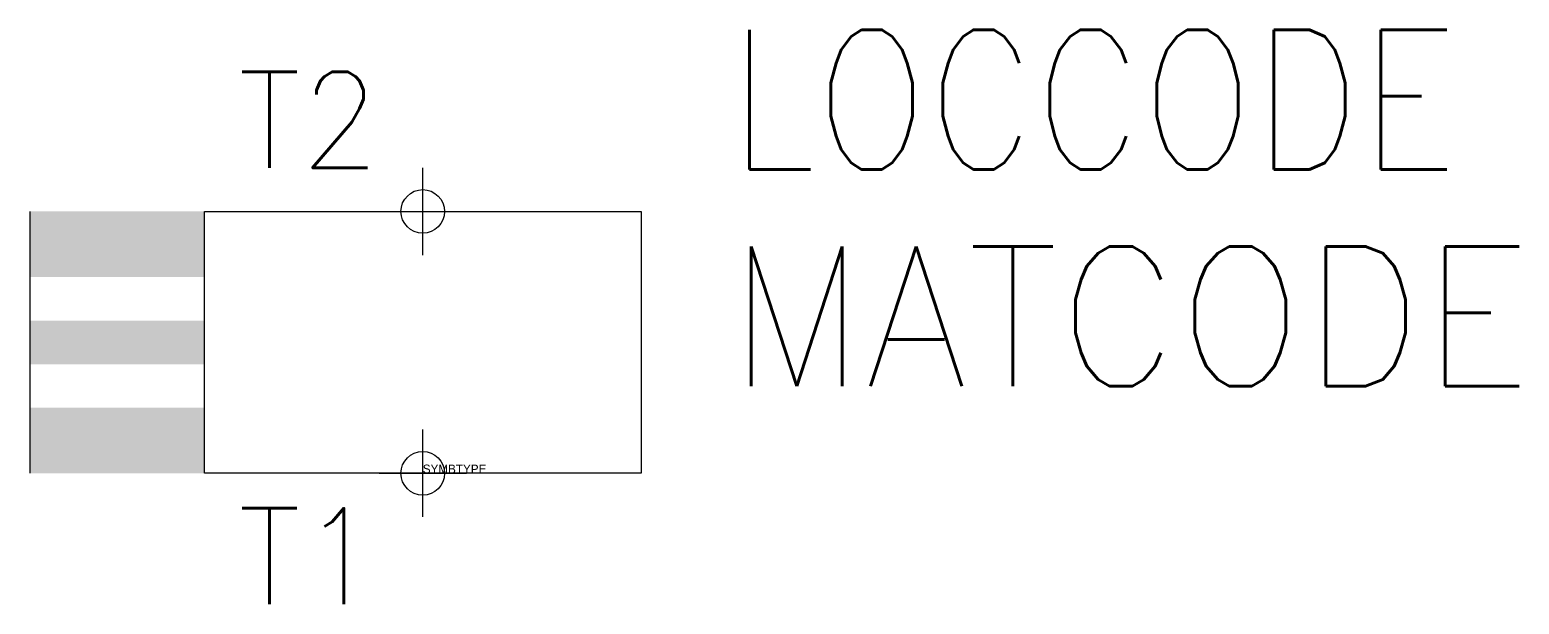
# Model space of a CAD drawing. Extents: x 158.5 to 192.6, y 177 to 190.2.
import ezdxf
from ezdxf.enums import TextEntityAlignment as Align

# ---------------------------------------------------------------- set-up
doc = ezdxf.new("R2010")
doc.units = 0
doc.header["$MEASUREMENT"] = 0
doc.header["$PDMODE"] = 34
doc.linetypes.add('DASHED', pattern=[19.05, 12.7, -6.35])
doc.layers.get('0').update_dxf_attribs({"linetype": 'CONTINUOUS'})
for name, color, linetype in [('1', 8, 'CONTINUOUS'), ('10', 8, 'DASHED'), ('11', 30, 'DASHED'), ('12', 30, 'DASHED'), ('3', 30, 'CONTINUOUS'), ('C', 7, 'CONTINUOUS')]:
    doc.layers.add(name, color=color, linetype=linetype)
doc.styles.add('DINY', font='SIMPLEX', dxfattribs={"width": 0.95})
doc.styles.add('ROMANS', font='ROMANS.shx')

msp = doc.modelspace()

# ---------------------------------------------------------------- linework, layer by layer
at = {"layer": '1'}
msp.add_line((162.5, 180), (162.5, 186), dxfattribs=at)
for points in [[(162.5, 186), (158.5, 186), (162.5, 184.5), (158.5, 184.5)], [(162.5, 183.5), (158.5, 183.5), (162.5, 182.5), (158.5, 182.5)], [(158.5, 181.5), (162.5, 181.5), (158.5, 180), (162.5, 180)]]:
    msp.add_solid(points, dxfattribs=at)
at = {"layer": '3'}
for p, q in [((158.5, 186), (158.5, 180)), ((162.5, 186), (172.5, 186)), ((172.5, 186), (172.5, 180)), ((172.5, 180), (162.5, 180))]:
    msp.add_line(p, q, dxfattribs=at)
at = {"layer": 'C', "color": 1}
msp.add_point((167.5, 186), dxfattribs=at)
at = {"layer": 'C', "color": 2}
msp.add_point((167.5, 180), dxfattribs=at)

# ---------------------------------------------------------------- texts
at = {"flags": 1}
msp.add_attdef('SYMBTYPE', (167.5, 180), 'RL', height=0.2, dxfattribs=at)
at = {"layer": '10', "style": 'DINY', "width": 0.95}
for tag, p in [('T2', (166.5, 187)), ('T1', (166.5, 177))]:
    msp.add_attdef(tag, text='', height=2.2, dxfattribs=at).set_placement(p, align=Align.RIGHT)
at = {"layer": '11', "style": 'ROMANS', "width": 0.85}
msp.add_attdef('LOCCODE', (174.516, 186.962), '', height=3.2, dxfattribs=at)
at = {"layer": '12', "style": 'DINY', "width": 0.95}
msp.add_attdef('MATCODE', (174.5, 182), '', height=3.2, dxfattribs=at)

doc.saveas('drawing.dxf')
